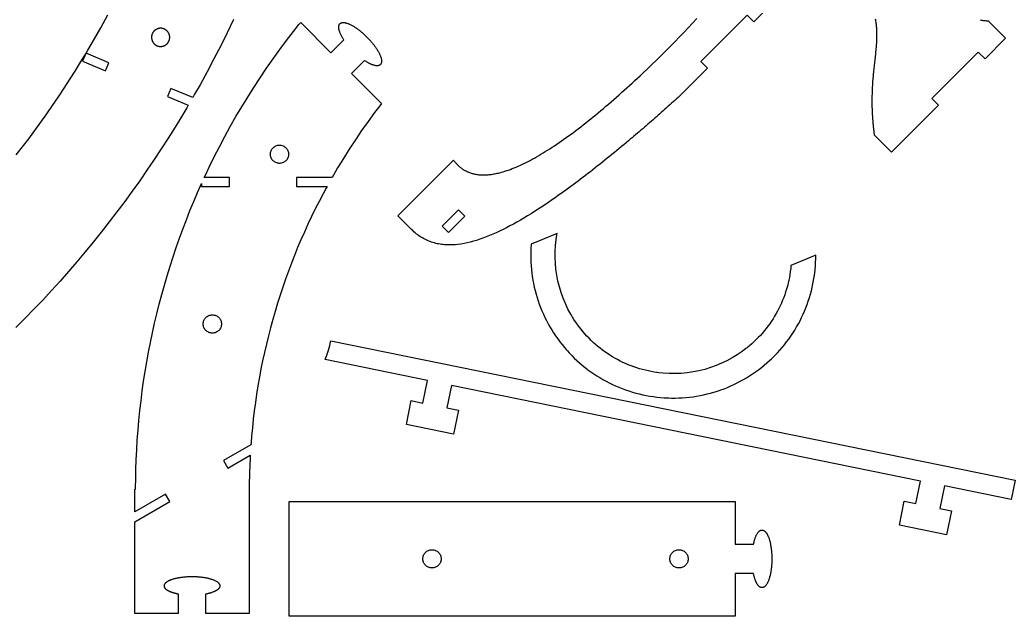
# Model space of a CAD drawing. Extents: x 0 to 398, y 0 to 371.
# Drawn here: x 187.8 to 397.8, y 1.7 to 127.4 of the extents above; entities that cross this region are included whole.
import ezdxf

# ---------------------------------------------------------------- set-up
doc = ezdxf.new("R2010")
doc.units = 0
doc.layers.get('0').update_dxf_attribs({"linetype": 'CONTINUOUS'})

msp = doc.modelspace()

# ---------------------------------------------------------------- linework, layer by layer
at = {"color": 0}
for points in [[(347.047, 131.389), (342.697, 127.041), (341.283, 128.455), (331.49, 118.661), (332.904, 117.247), (327.056, 111.398), (327.054, 111.397), (326.715, 111.088), (326.374, 110.778), (326.032, 110.468), (325.688, 110.157), (325.343, 109.846), (324.996, 109.534), (324.647, 109.222), (324.297, 108.908), (323.944, 108.595), (323.592, 108.281), (323.237, 107.967), (322.881, 107.652), (322.524, 107.336), (322.164, 107.021), (321.804, 106.704), (321.442, 106.388), (321.079, 106.071), (320.714, 105.754), (320.349, 105.437), (319.982, 105.119), (319.612, 104.801), (319.243, 104.483), (318.872, 104.164), (318.499, 103.846), (318.125, 103.527), (317.75, 103.208), (317.374, 102.889), (316.996, 102.57), (316.618, 102.251), (316.237, 101.931), (315.747, 101.52), (315.254, 101.109), (314.76, 100.698), (314.264, 100.287), (313.765, 99.8764), (313.267, 99.4662), (312.765, 99.0568), (312.263, 98.6479), (311.76, 98.2399), (311.254, 97.8328), (310.747, 97.4267), (310.24, 97.0218), (309.732, 96.6181), (309.222, 96.216), (308.711, 95.8153), (308.2, 95.4163), (307.688, 95.019), (307.175, 94.6236), (306.661, 94.2303), (306.147, 93.839), (305.633, 93.4501), (305.118, 93.0635), (304.603, 92.6794), (304.086, 92.2979), (303.571, 91.9192), (303.054, 91.5432), (302.539, 91.1704), (302.022, 90.8006), (301.507, 90.4339), (300.99, 90.0707), (300.228, 89.54), (299.467, 89.0175), (298.707, 88.5036), (297.949, 87.999), (297.192, 87.5042), (296.438, 87.0197), (295.685, 86.5463), (294.935, 86.0844), (294.188, 85.6346), (293.444, 85.1975), (292.704, 84.7738), (291.967, 84.3637), (291.235, 83.9682), (290.506, 83.5878), (289.782, 83.2228), (289.063, 82.874), (288.349, 82.5419), (287.639, 82.2272), (286.936, 81.9303), (286.239, 81.6519), (285.547, 81.3926), (284.862, 81.1529), (284.185, 80.9333), (283.513, 80.7346), (282.849, 80.5572), (282.193, 80.4017), (281.544, 80.2686), (280.904, 80.1588), (280.272, 80.0725), (279.649, 80.0104), (279.033, 79.9732), (278.706, 79.9636), (278.381, 79.9618), (278.057, 79.9676), (277.737, 79.9812), (277.421, 80.0026), (277.106, 80.0318), (276.794, 80.069), (276.486, 80.114), (276.181, 80.1672), (275.878, 80.2282), (275.578, 80.2974), (275.281, 80.3747), (274.987, 80.4603), (274.696, 80.554), (274.408, 80.6561), (274.124, 80.7664), (273.843, 80.8851), (273.564, 81.0124), (273.289, 81.1481), (273.018, 81.2922), (272.749, 81.445), (272.483, 81.6064), (272.221, 81.7764), (271.963, 81.9553), (271.707, 82.1428), (271.456, 82.3392), (271.207, 82.5444), (270.961, 82.7585), (270.719, 82.9817), (270.481, 83.2138), (267.599, 86.0953), (279.34, 97.8367), (279.393, 97.7672), (279.479, 97.6536), (279.567, 97.5421), (279.656, 97.4326), (279.746, 97.3256), (279.838, 97.2206), (279.929, 97.1178), (280.024, 97.0171), (280.119, 96.9186), (280.215, 96.8224), (280.313, 96.7282), (280.411, 96.6363), (280.511, 96.5465), (280.612, 96.4589), (280.715, 96.3735), (280.819, 96.2903), (280.925, 96.2092), (281.031, 96.1303), (281.139, 96.0536), (281.247, 95.979), (281.357, 95.9067), (281.469, 95.8364), (281.582, 95.7683), (281.696, 95.7025), (281.81, 95.6388), (281.926, 95.5772), (282.044, 95.5179), (282.162, 95.4607), (282.283, 95.4056), (282.404, 95.3526), (282.528, 95.3021), (282.707, 95.2326), (282.889, 95.1679), (283.074, 95.1076), (283.26, 95.0518), (283.45, 95.0006), (283.643, 94.9539), (283.838, 94.9117), (284.036, 94.8742), (284.236, 94.8411), (284.44, 94.8125), (284.646, 94.7886), (284.854, 94.7692), (285.065, 94.7543), (285.279, 94.744), (285.496, 94.7382), (285.715, 94.7371), (285.938, 94.7404), (286.162, 94.7483), (286.39, 94.7608), (286.619, 94.7779), (286.853, 94.7996), (287.088, 94.8258), (287.325, 94.8567), (287.567, 94.8921), (287.81, 94.9321), (288.056, 94.9767), (288.304, 95.0258), (288.556, 95.0796), (288.81, 95.1379), (289.067, 95.2008), (289.431, 95.2967), (289.799, 95.4017), (290.174, 95.5158), (290.553, 95.639), (290.938, 95.7712), (291.328, 95.9125), (291.722, 96.0628), (292.122, 96.2221), (292.528, 96.3901), (292.938, 96.5671), (293.353, 96.7529), (293.772, 96.9474), (294.197, 97.1507), (294.626, 97.3626), (295.061, 97.5833), (295.5, 97.8125), (295.943, 98.0503), (296.392, 98.2967), (296.844, 98.5514), (297.301, 98.8147), (297.763, 99.0863), (298.229, 99.3664), (298.699, 99.6546), (299.174, 99.9513), (299.653, 100.256), (300.136, 100.569), (300.624, 100.89), (301.115, 101.219), (301.611, 101.557), (302.11, 101.902), (302.614, 102.256), (303.111, 102.61), (303.612, 102.971), (304.117, 103.34), (304.625, 103.716), (305.138, 104.1), (305.653, 104.49), (306.171, 104.888), (306.692, 105.292), (307.215, 105.703), (307.743, 106.121), (308.272, 106.545), (308.804, 106.975), (309.34, 107.412), (309.876, 107.854), (310.417, 108.303), (310.958, 108.758), (311.501, 109.218), (312.047, 109.684), (312.594, 110.155), (313.144, 110.632), (313.696, 111.114), (314.247, 111.601), (314.801, 112.093), (315.357, 112.59), (315.912, 113.092), (316.469, 113.598), (317.028, 114.109), (317.588, 114.625), (318.147, 115.144), (318.707, 115.668), (319.268, 116.196), (320.232, 117.112), (321.197, 118.038), (322.162, 118.975), (323.125, 119.92), (324.086, 120.874), (325.044, 121.835), (326, 122.802), (326.951, 123.775), (327.897, 124.754), (328.838, 125.736), (329.772, 126.722), (330.699, 127.71)], [(187.078, 98.9404), (188.4, 100.651), (189.704, 102.375), (190.992, 104.114), (192.26, 105.866), (193.511, 107.631), (194.743, 109.409), (195.957, 111.201), (197.153, 113.006), (198.331, 114.824), (199.489, 116.655), (200.629, 118.498), (201.474, 119.889), (201.751, 120.354), (201.068, 118.707), (205.919, 116.698), (206.629, 118.409), (201.786, 120.414), (202.183, 121.08), (203.354, 123.087), (204.882, 125.782), (206.368, 128.499)], [(232.928, 127.527), (231.583, 124.74), (230.203, 121.971), (228.783, 119.22), (227.329, 116.489), (225.837, 113.777), (224.697, 111.755), (224.311, 111.085), (219.701, 112.994), (218.993, 111.283), (223.371, 109.469), (223.028, 108.884), (221.983, 107.136), (220.569, 104.82), (219.128, 102.522), (217.661, 100.242), (216.168, 97.9806), (214.65, 95.7372), (213.106, 93.5125), (211.536, 91.3067), (209.942, 89.1199), (208.322, 86.9524), (206.678, 84.8042), (205.01, 82.6758), (203.315, 80.5672), (201.597, 78.4788), (199.856, 76.4107), (198.09, 74.3631), (196.3, 72.3361), (194.487, 70.33), (192.651, 68.3451), (190.792, 66.3815), (188.908, 64.4396), (187.003, 62.5193)], [(390.425, 127.446), (390.643, 127.411), (390.862, 127.378), (391.082, 127.346), (391.303, 127.316), (391.525, 127.287), (391.746, 127.26), (391.968, 127.235), (392.192, 127.211), (392.193, 127.211), (392.193, 127.211), (392.196, 127.21), (392.196, 127.21), (392.197, 127.21), (392.199, 127.21), (392.2, 127.21), (392.2, 127.21), (392.201, 127.21), (392.203, 127.21), (392.203, 127.21), (392.204, 127.21), (392.206, 127.209), (392.207, 127.209), (392.208, 127.209), (392.208, 127.209), (392.21, 127.209), (392.211, 127.209), (392.213, 127.209), (392.214, 127.209), (392.215, 127.208), (392.215, 127.208), (392.217, 127.208), (392.218, 127.208), (392.218, 127.208), (392.219, 127.208), (395.826, 123.601), (391.478, 119.252), (390.064, 120.666), (380.271, 110.873), (381.685, 109.458), (371.765, 99.5392), (368.158, 103.146), (368.158, 103.148), (368.158, 103.148), (368.158, 103.15), (368.158, 103.151), (368.157, 103.152), (368.157, 103.153), (368.157, 103.154), (368.157, 103.155), (368.157, 103.156), (368.157, 103.157), (368.157, 103.158), (368.157, 103.159), (368.157, 103.161), (368.157, 103.162), (368.156, 103.163), (368.156, 103.164), (368.156, 103.165), (368.156, 103.166), (368.156, 103.167), (368.156, 103.168), (368.156, 103.17), (368.156, 103.17), (368.156, 103.171), (368.136, 103.316), (368.118, 103.461), (368.101, 103.606), (368.083, 103.751), (368.067, 103.896), (368.05, 104.04), (368.033, 104.185), (368.018, 104.329), (368.001, 104.473), (367.986, 104.617), (367.972, 104.761), (367.957, 104.905), (367.943, 105.049), (367.929, 105.192), (367.915, 105.336), (367.901, 105.479), (367.889, 105.622), (367.876, 105.766), (367.865, 105.909), (367.853, 106.052), (367.842, 106.195), (367.831, 106.337), (367.819, 106.48), (367.81, 106.623), (367.8, 106.765), (367.79, 106.908), (367.781, 107.05), (367.772, 107.192), (367.763, 107.334), (367.756, 107.476), (367.739, 107.785), (367.724, 108.094), (367.713, 108.402), (367.701, 108.71), (367.693, 109.018), (367.686, 109.326), (367.682, 109.633), (367.679, 109.941), (367.678, 110.248), (367.678, 110.555), (367.681, 110.862), (367.685, 111.169), (367.69, 111.476), (367.699, 111.782), (367.707, 112.089), (367.718, 112.396), (367.731, 112.703), (367.744, 113.009), (367.76, 113.316), (367.778, 113.623), (367.796, 113.93), (367.817, 114.237), (367.838, 114.543), (367.861, 114.851), (367.885, 115.158), (367.911, 115.465), (367.939, 115.773), (367.967, 116.08), (367.997, 116.388), (368.028, 116.696), (368.061, 117.007), (368.094, 117.318), (368.128, 117.63), (368.162, 117.941), (368.199, 118.252), (368.233, 118.563), (368.268, 118.874), (368.304, 119.185), (368.338, 119.495), (368.372, 119.804), (368.406, 120.113), (368.438, 120.422), (368.468, 120.729), (368.497, 121.036), (368.525, 121.342), (368.551, 121.646), (368.576, 121.95), (368.599, 122.252), (368.618, 122.553), (368.635, 122.853), (368.649, 123.151), (368.661, 123.447), (368.669, 123.742), (368.674, 124.035), (368.675, 124.327), (368.674, 124.616), (368.667, 124.904), (368.657, 125.189), (368.642, 125.472), (368.624, 125.753), (368.604, 125.989), (368.582, 126.223), (368.556, 126.455), (368.528, 126.686), (368.497, 126.915), (368.463, 127.142), (368.426, 127.367), (368.386, 127.591)]]:
    msp.add_lwpolyline(points, dxfattribs=at)
for points in [[(256.093, 123.391), (256, 123.539), (255.91, 123.685), (255.825, 123.829), (255.746, 123.972), (255.669, 124.113), (255.597, 124.252), (255.531, 124.389), (255.468, 124.523), (255.411, 124.656), (255.357, 124.785), (255.31, 124.913), (255.265, 125.037), (255.226, 125.158), (255.193, 125.277), (255.165, 125.392), (255.142, 125.504), (255.122, 125.613), (255.11, 125.718), (255.101, 125.82), (255.099, 125.917), (255.101, 126.011), (255.11, 126.101), (255.124, 126.187), (255.143, 126.269), (255.168, 126.346), (255.199, 126.418), (255.235, 126.487), (255.276, 126.55), (255.325, 126.608), (255.362, 126.647), (255.403, 126.682), (255.446, 126.715), (255.492, 126.745), (255.539, 126.771), (255.589, 126.795), (255.642, 126.816), (255.697, 126.834), (255.754, 126.849), (255.814, 126.861), (255.875, 126.87), (255.939, 126.877), (256.004, 126.881), (256.072, 126.882), (256.142, 126.88), (256.214, 126.875), (256.287, 126.868), (256.362, 126.858), (256.44, 126.845), (256.519, 126.83), (256.6, 126.812), (256.682, 126.791), (256.767, 126.768), (256.851, 126.742), (256.939, 126.713), (257.028, 126.682), (257.118, 126.648), (257.21, 126.612), (257.301, 126.574), (257.396, 126.532), (257.524, 126.473), (257.653, 126.41), (257.785, 126.342), (257.919, 126.27), (258.054, 126.194), (258.192, 126.113), (258.331, 126.029), (258.471, 125.94), (258.611, 125.848), (258.754, 125.753), (258.897, 125.654), (259.042, 125.551), (259.186, 125.445), (259.331, 125.337), (259.476, 125.225), (259.622, 125.11), (259.767, 124.992), (259.912, 124.872), (260.058, 124.749), (260.203, 124.624), (260.347, 124.497), (260.49, 124.367), (260.633, 124.235), (260.775, 124.102), (260.915, 123.966), (261.054, 123.829), (261.193, 123.691), (261.329, 123.55), (261.463, 123.409), (261.596, 123.266), (261.726, 123.123), (261.851, 122.981), (261.974, 122.84), (262.094, 122.697), (262.213, 122.555), (262.328, 122.413), (262.44, 122.27), (262.55, 122.127), (262.657, 121.985), (262.76, 121.843), (262.861, 121.702), (262.958, 121.562), (263.053, 121.422), (263.143, 121.282), (263.231, 121.144), (263.315, 121.008), (263.396, 120.872), (263.474, 120.737), (263.547, 120.604), (263.617, 120.473), (263.682, 120.344), (263.744, 120.216), (263.803, 120.09), (263.857, 119.967), (263.907, 119.846), (263.953, 119.727), (263.993, 119.61), (264.031, 119.496), (264.063, 119.385), (264.092, 119.277), (264.115, 119.172), (264.133, 119.069), (264.143, 119.002), (264.151, 118.937), (264.157, 118.873), (264.16, 118.81), (264.161, 118.749), (264.16, 118.689), (264.156, 118.631), (264.15, 118.575), (264.142, 118.52), (264.132, 118.466), (264.119, 118.414), (264.106, 118.364), (264.089, 118.316), (264.071, 118.269), (264.05, 118.224), (264.026, 118.181), (264.003, 118.14), (263.975, 118.101), (263.946, 118.064), (263.915, 118.029), (263.882, 117.996), (263.847, 117.964), (263.811, 117.935), (263.772, 117.909), (263.732, 117.884), (263.689, 117.861), (263.644, 117.841), (263.597, 117.823), (263.55, 117.807), (263.5, 117.794), (263.447, 117.783), (263.379, 117.773), (263.308, 117.766), (263.235, 117.762), (263.158, 117.762), (263.081, 117.766), (262.999, 117.773), (262.917, 117.783), (262.831, 117.797), (262.743, 117.814), (262.654, 117.834), (262.563, 117.857), (262.469, 117.884), (262.374, 117.914), (262.276, 117.947), (262.178, 117.983), (262.076, 118.023), (261.975, 118.065), (261.871, 118.11), (261.765, 118.158), (261.658, 118.21), (261.55, 118.264), (261.44, 118.321), (261.329, 118.381), (261.217, 118.443), (261.103, 118.509), (260.989, 118.577), (260.874, 118.648), (260.757, 118.721), (260.64, 118.798), (260.522, 118.876), (257.779, 116.155), (264.112, 109.773), (263.753, 109.309), (262.689, 107.905), (261.301, 106.012), (259.946, 104.095), (258.625, 102.155), (257.339, 100.191), (256.088, 98.2054), (254.871, 96.1974), (253.981, 94.6776), (253.689, 94.1676), (246.183, 94.1676), (246.183, 92.3176), (252.654, 92.3176), (252.438, 91.9242), (251.8, 90.7378), (250.968, 89.1476), (250.158, 87.5474), (249.371, 85.9372), (248.606, 84.3176), (247.862, 82.6886), (247.142, 81.0506), (246.443, 79.4035), (245.767, 77.7478), (245.114, 76.0837), (244.482, 74.4114), (243.874, 72.7311), (243.289, 71.0432), (242.726, 69.3478), (242.186, 67.645), (241.669, 65.9353), (241.175, 64.2188), (240.706, 62.4957), (240.257, 60.7662), (239.833, 59.0307), (239.432, 57.2894), (239.054, 55.5424), (238.7, 53.79), (238.369, 52.0325), (238.063, 50.27), (237.779, 48.5029), (237.519, 46.7312), (237.283, 44.9556), (237.071, 43.1757), (236.882, 41.3921), (236.718, 39.605), (236.61, 38.2624), (236.578, 37.8146), (230.803, 34.4804), (231.728, 32.8782), (236.438, 35.5975), (236.404, 34.9924), (236.289, 31.9646), (236.239, 29.2378), (236.239, 28.3288), (236.239, 2.22276), (227.089, 2.22276), (227.089, 6.35986), (227.222, 6.38585), (227.354, 6.41303), (227.483, 6.4414), (227.61, 6.47092), (227.735, 6.50151), (227.856, 6.53321), (227.975, 6.56592), (228.092, 6.59961), (228.207, 6.63428), (228.318, 6.66986), (228.426, 6.70638), (228.532, 6.74376), (228.636, 6.7819), (228.735, 6.8209), (228.832, 6.86063), (228.926, 6.9011), (229.017, 6.94222), (229.104, 6.98406), (229.188, 7.02647), (229.268, 7.0695), (229.346, 7.11301), (229.419, 7.15712), (229.489, 7.20167), (229.556, 7.24669), (229.618, 7.2921), (229.676, 7.33794), (229.731, 7.38406), (229.782, 7.43056), (229.829, 7.47726), (229.872, 7.52431), (229.91, 7.57053), (229.944, 7.61681), (229.975, 7.66308), (230.003, 7.70942), (230.026, 7.75575), (230.047, 7.80203), (230.063, 7.84836), (230.076, 7.89469), (230.085, 7.94097), (230.09, 7.98719), (230.093, 8.03342), (230.092, 8.07964), (230.086, 8.12576), (230.076, 8.17182), (230.064, 8.21783), (230.049, 8.26372), (230.028, 8.30957), (230.004, 8.35531), (229.978, 8.40099), (229.947, 8.4465), (229.912, 8.49192), (229.875, 8.53722), (229.833, 8.58242), (229.787, 8.62744), (229.739, 8.67236), (229.686, 8.71707), (229.629, 8.76167), (229.569, 8.8061), (229.506, 8.85032), (229.439, 8.89438), (229.349, 8.94937), (229.253, 9.00342), (229.151, 9.05643), (229.044, 9.10829), (228.932, 9.15907), (228.815, 9.20865), (228.693, 9.25706), (228.567, 9.30414), (228.435, 9.34999), (228.299, 9.39447), (228.158, 9.43756), (228.014, 9.47928), (227.867, 9.51947), (227.714, 9.55821), (227.558, 9.59543), (227.4, 9.63103), (227.237, 9.66499), (227.072, 9.69726), (226.904, 9.72786), (226.732, 9.75667), (226.558, 9.78369), (226.382, 9.80892), (226.204, 9.83225), (226.024, 9.85368), (225.84, 9.8731), (225.656, 9.89057), (225.469, 9.90593), (225.282, 9.91928), (225.093, 9.93044), (224.904, 9.93946), (224.718, 9.94612), (224.532, 9.95079), (224.346, 9.95335), (224.16, 9.95394), (223.974, 9.95253), (223.788, 9.94917), (223.601, 9.94385), (223.417, 9.93664), (223.232, 9.92746), (223.049, 9.91644), (222.867, 9.9036), (222.686, 9.88889), (222.506, 9.87235), (222.328, 9.854), (222.151, 9.83393), (221.976, 9.81207), (221.804, 9.78851), (221.635, 9.76324), (221.467, 9.73622), (221.301, 9.70757), (221.139, 9.67731), (220.981, 9.6454), (220.824, 9.61187), (220.671, 9.57676), (220.521, 9.5401), (220.375, 9.5019), (220.233, 9.46218), (220.096, 9.42096), (219.961, 9.37831), (219.832, 9.33415), (219.707, 9.28863), (219.615, 9.25342), (219.526, 9.2175), (219.442, 9.18093), (219.358, 9.14378), (219.278, 9.10601), (219.201, 9.06765), (219.126, 9.02881), (219.054, 8.98947), (218.986, 8.94965), (218.921, 8.9094), (218.857, 8.86876), (218.797, 8.82781), (218.74, 8.78646), (218.686, 8.74479), (218.635, 8.7029), (218.587, 8.66081), (218.542, 8.61843), (218.5, 8.57596), (218.461, 8.53331), (218.425, 8.49056), (218.393, 8.44775), (218.362, 8.40489), (218.336, 8.36208), (218.313, 8.31922), (218.293, 8.27647), (218.275, 8.23378), (218.263, 8.19125), (218.251, 8.14882), (218.244, 8.10667), (218.24, 8.06467), (218.239, 8.02371), (218.242, 7.98258), (218.246, 7.94125), (218.254, 7.89974), (218.265, 7.85812), (218.279, 7.81646), (218.296, 7.77463), (218.317, 7.73281), (218.339, 7.69097), (218.365, 7.64914), (218.394, 7.60732), (218.426, 7.5656), (218.461, 7.52393), (218.499, 7.48242), (218.539, 7.44103), (218.582, 7.39985), (218.629, 7.35883), (218.678, 7.31808), (218.731, 7.27756), (218.785, 7.23736), (218.843, 7.19743), (218.903, 7.15788), (218.967, 7.11871), (219.033, 7.07986), (219.103, 7.0415), (219.174, 7.00358), (219.249, 6.96615), (219.326, 6.92919), (219.407, 6.89279), (219.49, 6.85699), (219.538, 6.83703), (219.586, 6.81728), (219.636, 6.79775), (219.688, 6.77843), (219.737, 6.75933), (219.79, 6.7404), (219.843, 6.72174), (219.896, 6.70329), (219.95, 6.68506), (220.006, 6.66704), (220.061, 6.64931), (220.117, 6.63178), (220.174, 6.61447), (220.232, 6.59744), (220.29, 6.58062), (220.349, 6.56407), (220.408, 6.54775), (220.469, 6.53168), (220.531, 6.5159), (220.592, 6.50032), (220.654, 6.48508), (220.717, 6.47006), (220.781, 6.45529), (220.844, 6.44081), (220.908, 6.42665), (220.974, 6.41271), (221.039, 6.39908), (221.106, 6.38569), (221.172, 6.37261), (221.239, 6.35986), (221.239, 2.22276), (212.089, 2.22276), (212.089, 21.5397), (219.474, 25.8032), (218.549, 27.4053), (212.089, 23.6758), (212.089, 28.4037), (212.261, 28.4037), (212.261, 28.9253), (212.276, 30.4896), (212.318, 32.5736), (212.389, 34.6557), (212.486, 36.7353), (212.612, 38.8125), (212.764, 40.8867), (212.944, 42.9578), (213.151, 45.0257), (213.388, 47.0897), (213.649, 49.15), (213.938, 51.2061), (214.254, 53.2576), (214.597, 55.3046), (214.968, 57.3464), (215.365, 59.3831), (215.789, 61.4142), (216.24, 63.4394), (216.718, 65.4589), (217.222, 67.4718), (217.753, 69.4782), (218.311, 71.4776), (218.894, 73.47), (219.506, 75.4551), (220.143, 77.4324), (220.806, 79.4018), (221.496, 81.3631), (222.212, 83.3158), (222.954, 85.2599), (223.722, 87.195), (224.517, 89.1207), (225.337, 91.0369), (225.968, 92.4682), (226.183, 92.9433), (226.183, 92.3176), (232.033, 92.3176), (232.033, 94.1676), (226.743, 94.1676), (226.997, 94.7165), (227.775, 96.3551), (228.84, 98.5257), (229.938, 100.679), (231.068, 102.814), (232.231, 104.931), (233.426, 107.03), (234.654, 109.109), (235.912, 111.17), (237.203, 113.21), (238.525, 115.231), (239.878, 117.232), (241.263, 119.212), (242.676, 121.17), (244.122, 123.107), (245.597, 125.023), (246.722, 126.446), (247.103, 126.916), (253.447, 120.521), (256.19, 123.242), (256.093, 123.391)], [(216.79, 121.98), (216.858, 121.954), (216.928, 121.93), (216.999, 121.909), (217.069, 121.891), (217.14, 121.875), (217.212, 121.863), (217.285, 121.853), (217.358, 121.846), (217.432, 121.842), (217.504, 121.841), (217.578, 121.842), (217.651, 121.846), (217.725, 121.852), (217.797, 121.862), (217.869, 121.873), (217.942, 121.888), (218.013, 121.905), (218.083, 121.925), (218.154, 121.947), (218.224, 121.972), (218.292, 121.999), (218.358, 122.028), (218.424, 122.061), (218.489, 122.096), (218.551, 122.133), (218.612, 122.172), (218.674, 122.214), (218.732, 122.259), (218.788, 122.305), (218.843, 122.354), (218.896, 122.406), (218.944, 122.457), (218.99, 122.51), (219.035, 122.565), (219.076, 122.622), (219.117, 122.68), (219.154, 122.739), (219.19, 122.8), (219.224, 122.862), (219.256, 122.925), (219.283, 122.99), (219.311, 123.055), (219.335, 123.121), (219.357, 123.188), (219.376, 123.256), (219.394, 123.325), (219.41, 123.394), (219.422, 123.463), (219.432, 123.533), (219.439, 123.603), (219.444, 123.674), (219.447, 123.744), (219.447, 123.815), (219.444, 123.885), (219.44, 123.955), (219.432, 124.026), (219.422, 124.095), (219.41, 124.164), (219.394, 124.233), (219.376, 124.301), (219.356, 124.369), (219.332, 124.436), (219.304, 124.502), (219.275, 124.568), (219.243, 124.632), (219.21, 124.695), (219.172, 124.756), (219.133, 124.816), (219.093, 124.875), (219.05, 124.932), (219.004, 124.988), (218.957, 125.042), (218.908, 125.094), (218.857, 125.144), (218.804, 125.193), (218.75, 125.239), (218.693, 125.284), (218.636, 125.327), (218.576, 125.367), (218.515, 125.406), (218.454, 125.442), (218.39, 125.476), (218.326, 125.508), (218.261, 125.537), (218.194, 125.564), (218.128, 125.588), (218.06, 125.61), (217.99, 125.629), (217.921, 125.646), (217.85, 125.66), (217.779, 125.671), (217.708, 125.679), (217.636, 125.684), (217.567, 125.687), (217.496, 125.686), (217.425, 125.683), (217.354, 125.677), (217.285, 125.669), (217.214, 125.657), (217.146, 125.644), (217.076, 125.628), (217.008, 125.609), (216.94, 125.588), (216.874, 125.564), (216.808, 125.539), (216.743, 125.51), (216.679, 125.48), (216.615, 125.447), (216.554, 125.413), (216.493, 125.376), (216.435, 125.337), (216.376, 125.296), (216.321, 125.253), (216.267, 125.208), (216.212, 125.161), (216.163, 125.112), (216.112, 125.061), (216.065, 125.009), (216.019, 124.955), (215.976, 124.899), (215.935, 124.842), (215.896, 124.782), (215.86, 124.722), (215.825, 124.659), (215.793, 124.596), (215.764, 124.531), (215.737, 124.465), (215.714, 124.398), (215.692, 124.33), (215.674, 124.262), (215.657, 124.192), (215.643, 124.123), (215.631, 124.052), (215.622, 123.982), (215.615, 123.911), (215.612, 123.839), (215.611, 123.768), (215.612, 123.697), (215.615, 123.626), (215.622, 123.555), (215.631, 123.484), (215.642, 123.413), (215.656, 123.343), (215.671, 123.274), (215.689, 123.205), (215.711, 123.137), (215.733, 123.07), (215.76, 123.004), (215.789, 122.939), (215.819, 122.875), (215.853, 122.812), (215.888, 122.75), (215.926, 122.69), (215.967, 122.632), (216.01, 122.575), (216.031, 122.549), (216.051, 122.523), (216.072, 122.498), (216.094, 122.473), (216.117, 122.449), (216.139, 122.425), (216.163, 122.401), (216.186, 122.378), (216.21, 122.355), (216.235, 122.333), (216.26, 122.311), (216.285, 122.289), (216.31, 122.268), (216.335, 122.247), (216.361, 122.227), (216.388, 122.207), (216.415, 122.188), (216.442, 122.169), (216.469, 122.151), (216.497, 122.133), (216.525, 122.115), (216.554, 122.098), (216.582, 122.082), (216.611, 122.066), (216.64, 122.05), (216.669, 122.035), (216.7, 122.021), (216.729, 122.007), (216.76, 121.993), (216.79, 121.98)], [(242.606, 97.1719), (242.557, 97.1719), (242.41, 97.1819), (242.218, 97.2111), (242.033, 97.2585), (241.857, 97.3232), (241.689, 97.4043), (241.529, 97.5007), (241.382, 97.6115), (241.244, 97.7357), (241.121, 97.8725), (241.01, 98.0207), (240.914, 98.1793), (240.832, 98.3476), (240.768, 98.5244), (240.719, 98.709), (240.69, 98.9001), (240.681, 99.0478), (240.681, 99.0969), (240.681, 99.1461), (240.69, 99.2937), (240.719, 99.4849), (240.768, 99.6694), (240.832, 99.8463), (240.914, 100.014), (241.01, 100.173), (241.121, 100.321), (241.244, 100.458), (241.382, 100.582), (241.529, 100.693), (241.689, 100.79), (241.857, 100.871), (242.033, 100.935), (242.218, 100.983), (242.41, 101.012), (242.557, 101.022), (242.606, 101.022), (242.656, 101.022), (242.803, 101.012), (242.994, 100.983), (243.178, 100.935), (243.356, 100.871), (243.524, 100.79), (243.682, 100.693), (243.831, 100.582), (243.967, 100.458), (244.092, 100.321), (244.203, 100.173), (244.299, 100.014), (244.379, 99.8463), (244.444, 99.6694), (244.492, 99.4849), (244.521, 99.2937), (244.531, 99.1461), (244.531, 99.0969), (244.531, 99.0478), (244.521, 98.9001), (244.492, 98.709), (244.444, 98.5244), (244.379, 98.3476), (244.299, 98.1793), (244.203, 98.0207), (244.092, 97.8725), (243.967, 97.7357), (243.831, 97.6115), (243.682, 97.5007), (243.524, 97.4043), (243.356, 97.3232), (243.178, 97.2585), (242.994, 97.2111), (242.803, 97.1819), (242.656, 97.1719), (242.606, 97.1719)], [(281.694, 86.0481), (280.386, 87.3561), (276.947, 83.9172), (278.256, 82.6092), (281.694, 86.0481)], [(295.715, 80.1157), (295.7, 79.9246), (295.664, 79.3507), (295.633, 78.5864), (295.621, 77.8235), (295.629, 77.0619), (295.656, 76.3024), (295.701, 75.545), (295.765, 74.7903), (295.849, 74.0385), (295.951, 73.2897), (296.072, 72.5447), (296.213, 71.8038), (296.369, 71.0669), (296.546, 70.3347), (296.74, 69.6075), (296.953, 68.8856), (297.183, 68.1693), (297.432, 67.459), (297.699, 66.755), (297.982, 66.0578), (298.282, 65.3675), (298.601, 64.6846), (298.938, 64.0093), (299.29, 63.3421), (299.66, 62.6833), (300.047, 62.0332), (300.45, 61.3922), (300.871, 60.7606), (301.307, 60.1386), (301.761, 59.5268), (302.231, 58.9254), (302.717, 58.3349), (303.092, 57.8986), (303.219, 57.7553), (303.346, 57.6121), (303.735, 57.1887), (304.265, 56.6369), (304.807, 56.1), (305.361, 55.5781), (305.928, 55.0712), (306.506, 54.5799), (307.096, 54.1039), (307.696, 53.6435), (308.307, 53.1989), (308.928, 52.7703), (309.56, 52.3578), (310.2, 51.9615), (310.85, 51.5817), (311.51, 51.2182), (312.178, 50.8715), (312.854, 50.5418), (313.539, 50.229), (314.231, 49.9335), (314.929, 49.6553), (315.636, 49.3944), (316.35, 49.1512), (317.069, 48.9258), (317.794, 48.7185), (318.526, 48.5292), (319.264, 48.3581), (320.006, 48.2053), (320.751, 48.0712), (321.503, 47.9557), (322.258, 47.8592), (323.018, 47.7815), (323.781, 47.7232), (324.354, 47.6914), (324.546, 47.684), (324.737, 47.6768), (325.313, 47.6646), (326.078, 47.6644), (326.84, 47.6838), (327.601, 47.7224), (328.358, 47.78), (329.114, 47.8568), (329.865, 47.9524), (330.612, 48.0667), (331.357, 48.1994), (332.096, 48.3508), (332.831, 48.5206), (333.561, 48.7086), (334.285, 48.9146), (335.004, 49.1386), (335.717, 49.3804), (336.422, 49.6399), (337.122, 49.9171), (337.814, 50.2117), (338.5, 50.5236), (339.176, 50.8526), (339.846, 51.1988), (340.507, 51.5618), (341.16, 51.9418), (341.803, 52.3383), (342.436, 52.7515), (343.06, 53.1811), (343.674, 53.6269), (344.278, 54.0889), (344.871, 54.5669), (345.453, 55.061), (346.022, 55.5707), (346.443, 55.9629), (346.581, 56.096), (346.719, 56.2292), (347.126, 56.6354), (347.656, 57.1872), (348.169, 57.751), (348.668, 58.3264), (349.151, 58.9131), (349.619, 59.5107), (350.071, 60.119), (350.506, 60.7376), (350.925, 61.3663), (351.328, 62.0044), (351.714, 62.6521), (352.085, 63.3088), (352.438, 63.974), (352.774, 64.6475), (353.092, 65.3292), (353.394, 66.0183), (353.679, 66.7149), (353.946, 67.4185), (354.194, 68.1288), (354.426, 68.8453), (354.64, 69.5679), (354.836, 70.2961), (355.014, 71.0297), (355.174, 71.7683), (355.314, 72.5115), (355.436, 73.2592), (355.54, 74.0108), (355.624, 74.7661), (355.69, 75.5249), (355.736, 76.2865), (355.764, 77.0508), (355.772, 77.626), (355.771, 77.8175), (350.533, 75.6481), (350.519, 75.4887), (350.472, 75.0111), (350.394, 74.3776), (350.3, 73.7478), (350.19, 73.1218), (350.065, 72.5001), (349.924, 71.8828), (349.768, 71.2703), (349.596, 70.6628), (349.41, 70.0606), (349.208, 69.4639), (348.992, 68.8731), (348.761, 68.2883), (348.515, 67.71), (348.256, 67.1382), (347.982, 66.5733), (347.693, 66.0156), (347.39, 65.4653), (347.075, 64.9226), (346.746, 64.3881), (346.401, 63.8617), (346.046, 63.3439), (345.675, 62.8349), (345.293, 62.3347), (344.897, 61.844), (344.489, 61.3629), (344.067, 60.8917), (343.633, 60.4304), (343.188, 59.9797), (342.729, 59.5396), (342.258, 59.1104), (341.776, 58.6924), (341.407, 58.386), (341.282, 58.2858), (341.032, 58.0861), (340.264, 57.5125), (339.213, 56.7954), (338.132, 56.1356), (337.021, 55.5332), (335.885, 54.9893), (334.724, 54.5043), (333.542, 54.079), (332.34, 53.7139), (331.122, 53.4099), (329.889, 53.1672), (328.644, 52.9869), (327.39, 52.8696), (326.128, 52.8157), (324.86, 52.8261), (323.59, 52.9012), (322.636, 52.9986), (322.319, 53.0418), (322.161, 53.0635), (321.688, 53.1367), (321.058, 53.2474), (320.435, 53.3737), (319.815, 53.5158), (319.2, 53.6733), (318.592, 53.846), (317.987, 54.0339), (317.39, 54.2367), (316.799, 54.4543), (316.213, 54.6865), (315.635, 54.9333), (315.063, 55.1944), (314.497, 55.4696), (313.94, 55.7589), (313.39, 56.0619), (312.849, 56.3788), (312.314, 56.7092), (311.789, 57.0529), (311.272, 57.41), (310.764, 57.78), (310.265, 58.1629), (309.776, 58.5586), (309.297, 58.9669), (308.828, 59.3878), (308.368, 59.8208), (307.919, 60.266), (307.481, 60.7232), (307.054, 61.1922), (306.639, 61.6728), (306.235, 62.165), (305.842, 62.6685), (305.556, 63.0532), (305.461, 63.1831), (305.275, 63.4424), (304.742, 64.2394), (304.081, 65.3261), (303.478, 66.4408), (302.933, 67.5811), (302.45, 68.7444), (302.026, 69.9288), (301.662, 71.1314), (301.36, 72.35), (301.119, 73.5824), (300.942, 74.826), (300.826, 76.0786), (300.774, 77.3376), (300.786, 78.6008), (300.862, 79.8658), (301.003, 81.1301), (301.15, 82.0776), (301.21, 82.3915), (295.715, 80.1157)], [(228.442, 61.3678), (228.393, 61.3678), (228.246, 61.3778), (228.054, 61.4069), (227.869, 61.4544), (227.693, 61.5192), (227.525, 61.6001), (227.367, 61.6967), (227.218, 61.8075), (227.081, 61.9317), (226.957, 62.0685), (226.846, 62.2165), (226.75, 62.3753), (226.668, 62.5436), (226.604, 62.7204), (226.557, 62.905), (226.528, 63.0961), (226.518, 63.2437), (226.518, 63.2929), (226.518, 63.3421), (226.528, 63.4897), (226.557, 63.6808), (226.604, 63.8653), (226.668, 64.0422), (226.75, 64.2104), (226.846, 64.3692), (226.957, 64.5174), (227.081, 64.654), (227.218, 64.7783), (227.367, 64.8892), (227.525, 64.9856), (227.693, 65.0665), (227.869, 65.1313), (228.054, 65.1788), (228.246, 65.2079), (228.393, 65.2178), (228.442, 65.2178), (228.492, 65.2178), (228.639, 65.2079), (228.831, 65.1788), (229.015, 65.1313), (229.192, 65.0665), (229.36, 64.9856), (229.518, 64.8892), (229.667, 64.7783), (229.804, 64.654), (229.928, 64.5174), (230.039, 64.3692), (230.135, 64.2104), (230.217, 64.0422), (230.281, 63.8653), (230.328, 63.6808), (230.357, 63.4897), (230.367, 63.3421), (230.367, 63.2929), (230.367, 63.2437), (230.357, 63.0961), (230.328, 62.905), (230.281, 62.7204), (230.217, 62.5436), (230.135, 62.3753), (230.039, 62.2165), (229.928, 62.0685), (229.804, 61.9317), (229.667, 61.8075), (229.518, 61.6967), (229.36, 61.6001), (229.192, 61.5192), (229.015, 61.4544), (228.831, 61.4069), (228.639, 61.3778), (228.492, 61.3678), (228.442, 61.3678)], [(279.326, 40.0357), (269.381, 42.064), (270.41, 47.1101), (272.86, 46.6106), (273.829, 51.3628), (252.215, 55.7707), (252.318, 56.0107), (252.601, 56.7414), (252.938, 57.7301), (253.221, 58.7349), (253.401, 59.4976), (253.453, 59.7536), (397.821, 30.3111), (396.992, 26.2447), (382.906, 29.1174), (381.935, 24.3657), (384.383, 23.8661), (383.354, 18.82), (373.41, 20.8482), (374.439, 25.8943), (376.888, 25.3949), (377.86, 30.1465), (278.875, 50.3336), (277.906, 45.5814), (280.356, 45.0818), (279.326, 40.0357)], [(342.626, 10.6591), (338.763, 10.659), (338.763, 1.65907), (244.643, 1.65907), (244.643, 25.809), (338.763, 25.809), (338.763, 16.809), (342.626, 16.809), (342.661, 16.9793), (342.699, 17.1458), (342.736, 17.3085), (342.778, 17.4672), (342.819, 17.6219), (342.864, 17.7724), (342.91, 17.9185), (342.957, 18.0603), (343.006, 18.1974), (343.056, 18.3299), (343.108, 18.4574), (343.161, 18.5801), (343.217, 18.6976), (343.272, 18.8101), (343.331, 18.9174), (343.389, 19.019), (343.45, 19.1151), (343.511, 19.2056), (343.574, 19.2903), (343.638, 19.369), (343.703, 19.4417), (343.768, 19.5082), (343.835, 19.5685), (343.903, 19.6222), (343.972, 19.6696), (344.042, 19.7101), (344.112, 19.744), (344.183, 19.7708), (344.256, 19.7907), (344.329, 19.8035), (344.383, 19.8082), (344.436, 19.8089), (344.49, 19.8057), (344.544, 19.7986), (344.597, 19.7876), (344.65, 19.7728), (344.703, 19.7542), (344.754, 19.7319), (344.806, 19.7061), (344.857, 19.6764), (344.908, 19.6433), (344.958, 19.6065), (345.008, 19.5664), (345.057, 19.5226), (345.106, 19.4756), (345.154, 19.4251), (345.201, 19.3714), (345.249, 19.3144), (345.296, 19.2542), (345.342, 19.1907), (345.388, 19.124), (345.432, 19.0543), (345.475, 18.9817), (345.518, 18.906), (345.561, 18.8272), (345.603, 18.7456), (345.643, 18.6611), (345.683, 18.5738), (345.724, 18.4836), (345.763, 18.3908), (345.8, 18.2953), (345.849, 18.1636), (345.896, 18.0272), (345.942, 17.8863), (345.986, 17.7408), (346.029, 17.5911), (346.069, 17.4374), (346.108, 17.2797), (346.146, 17.1185), (346.181, 16.9536), (346.214, 16.7854), (346.246, 16.6143), (346.276, 16.4401), (346.304, 16.2632), (346.331, 16.0838), (346.356, 15.9019), (346.378, 15.7179), (346.399, 15.5319), (346.417, 15.3442), (346.433, 15.1547), (346.449, 14.9639), (346.461, 14.7718), (346.471, 14.5788), (346.481, 14.3847), (346.486, 14.1901), (346.49, 13.995), (346.493, 13.7996), (346.493, 13.6042), (346.492, 13.4087), (346.487, 13.2137), (346.481, 13.019), (346.472, 12.825), (346.461, 12.6364), (346.449, 12.449), (346.433, 12.2631), (346.417, 12.0789), (346.399, 11.8964), (346.378, 11.7159), (346.356, 11.5375), (346.331, 11.3613), (346.304, 11.1874), (346.276, 11.0161), (346.247, 10.8473), (346.215, 10.6814), (346.182, 10.5185), (346.146, 10.3586), (346.11, 10.2019), (346.071, 10.0486), (346.032, 9.89882), (345.99, 9.75265), (345.947, 9.61029), (345.903, 9.47185), (345.857, 9.33751), (345.81, 9.20742), (345.761, 9.08165), (345.71, 8.96039), (345.658, 8.84375), (345.606, 8.73199), (345.553, 8.62511), (345.497, 8.52328), (345.44, 8.42671), (345.383, 8.3355), (345.324, 8.24978), (345.286, 8.19769), (345.247, 8.14794), (345.207, 8.10058), (345.168, 8.05556), (345.126, 8.01297), (345.086, 7.97276), (345.044, 7.93494), (345.003, 7.89958), (344.96, 7.86664), (344.917, 7.83621), (344.874, 7.80821), (344.831, 7.78267), (344.786, 7.75965), (344.743, 7.7391), (344.699, 7.72114), (344.654, 7.70562), (344.61, 7.69271), (344.565, 7.68235), (344.521, 7.67453), (344.476, 7.66932), (344.431, 7.66672), (344.386, 7.66672), (344.342, 7.66932), (344.297, 7.67458), (344.253, 7.68246), (344.208, 7.69303), (344.164, 7.70628), (344.119, 7.72217), (344.076, 7.74078), (344.033, 7.7621), (343.99, 7.78618), (343.933, 7.82226), (343.876, 7.86301), (343.822, 7.9081), (343.767, 7.95747), (343.713, 8.01101), (343.66, 8.06874), (343.607, 8.13053), (343.556, 8.19635), (343.504, 8.26606), (343.454, 8.33968), (343.406, 8.4171), (343.357, 8.49821), (343.31, 8.58306), (343.263, 8.67144), (343.217, 8.7634), (343.172, 8.85878), (343.129, 8.95757), (343.086, 9.05974), (343.043, 9.1651), (343.003, 9.27371), (342.963, 9.38536), (342.924, 9.50011), (342.886, 9.61783), (342.85, 9.7385), (342.814, 9.86203), (342.781, 9.98828), (342.747, 10.1173), (342.715, 10.249), (342.685, 10.3831), (342.654, 10.5199), (342.626, 10.6591)], [(272.86, 13.7341), (272.86, 13.7833), (272.869, 13.9308), (272.899, 14.1221), (272.946, 14.3065), (273.01, 14.4833), (273.092, 14.6517), (273.188, 14.8104), (273.299, 14.9586), (273.422, 15.0953), (273.56, 15.2194), (273.708, 15.3304), (273.867, 15.4268), (274.035, 15.5078), (274.211, 15.5725), (274.396, 15.62), (274.588, 15.6492), (274.735, 15.659), (274.785, 15.659), (274.833, 15.659), (274.981, 15.6492), (275.172, 15.62), (275.357, 15.5725), (275.533, 15.5078), (275.701, 15.4268), (275.86, 15.3304), (276.008, 15.2194), (276.146, 15.0953), (276.269, 14.9586), (276.381, 14.8104), (276.476, 14.6517), (276.558, 14.4833), (276.622, 14.3065), (276.669, 14.1221), (276.699, 13.9308), (276.71, 13.7833), (276.71, 13.7341), (276.71, 13.6849), (276.699, 13.5373), (276.669, 13.3461), (276.622, 13.1616), (276.558, 12.9848), (276.476, 12.8165), (276.381, 12.6578), (276.269, 12.5096), (276.146, 12.3729), (276.008, 12.2487), (275.86, 12.1379), (275.701, 12.0414), (275.533, 11.9604), (275.357, 11.8957), (275.172, 11.8482), (274.981, 11.8191), (274.833, 11.8091), (274.785, 11.8091), (274.735, 11.8091), (274.588, 11.8191), (274.396, 11.8482), (274.211, 11.8957), (274.035, 11.9604), (273.867, 12.0414), (273.708, 12.1379), (273.56, 12.2487), (273.422, 12.3729), (273.299, 12.5096), (273.188, 12.6578), (273.092, 12.8165), (273.01, 12.9848), (272.946, 13.1616), (272.899, 13.3461), (272.869, 13.5373), (272.86, 13.6849), (272.86, 13.7341)], [(324.978, 13.7341), (324.978, 13.7833), (324.987, 13.9308), (325.017, 14.1221), (325.065, 14.3065), (325.129, 14.4833), (325.211, 14.6517), (325.307, 14.8104), (325.418, 14.9586), (325.542, 15.0953), (325.679, 15.2194), (325.826, 15.3304), (325.986, 15.4268), (326.154, 15.5078), (326.331, 15.5725), (326.515, 15.62), (326.707, 15.6492), (326.854, 15.659), (326.903, 15.659), (326.953, 15.659), (327.1, 15.6492), (327.292, 15.62), (327.475, 15.5725), (327.653, 15.5078), (327.821, 15.4268), (327.979, 15.3304), (328.128, 15.2194), (328.264, 15.0953), (328.389, 14.9586), (328.5, 14.8104), (328.596, 14.6517), (328.676, 14.4833), (328.742, 14.3065), (328.789, 14.1221), (328.818, 13.9308), (328.828, 13.7833), (328.828, 13.7341), (328.828, 13.6849), (328.818, 13.5373), (328.789, 13.3461), (328.742, 13.1616), (328.676, 12.9848), (328.596, 12.8165), (328.5, 12.6578), (328.389, 12.5096), (328.264, 12.3729), (328.128, 12.2487), (327.979, 12.1379), (327.821, 12.0414), (327.653, 11.9604), (327.475, 11.8957), (327.292, 11.8482), (327.1, 11.8191), (326.953, 11.8091), (326.903, 11.8091), (326.854, 11.8091), (326.707, 11.8191), (326.515, 11.8482), (326.331, 11.8957), (326.154, 11.9604), (325.986, 12.0414), (325.826, 12.1379), (325.679, 12.2487), (325.542, 12.3729), (325.418, 12.5096), (325.307, 12.6578), (325.211, 12.8165), (325.129, 12.9848), (325.065, 13.1616), (325.017, 13.3461), (324.987, 13.5373), (324.978, 13.6849), (324.978, 13.7341)]]:
    msp.add_lwpolyline(points, close=True, dxfattribs=at)

doc.saveas('drawing.dxf')
